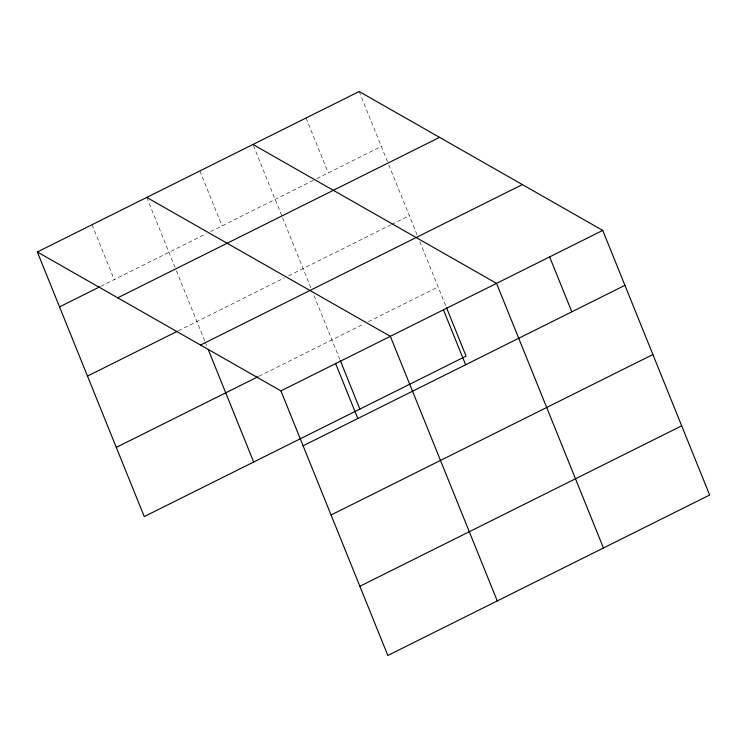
<?xml version="1.0" encoding="UTF-8"?>
<svg xmlns="http://www.w3.org/2000/svg" width="747" height="747" viewBox="0 0 747 747"><rect width="100%" height="100%" fill="white"/><g stroke="black" fill="none" stroke-linecap="round" stroke-linejoin="round"><path stroke-width="0.56" stroke-dasharray="3.73 2.8" d="M100.826 286.297L206.443 233.643M210.607 231.57L315.766 179.14M316.803 178.617L381.353 146.431M178.337 330.79L284.374 277.921M288.538 275.848L390.578 224.978M391.615 224.455L409.319 215.631M259.032 376.217L364.2 323.787M368.364 321.705L438.115 286.923M359.167 91.517L388.347 163.733M388.785 164.816L417.171 235.072M419.786 241.552L445.987 306.391M306.074 117.998L328.26 172.912M253.401 145.544L282.142 216.686M282.581 217.76L310.967 288.025M314.029 295.588L339.782 359.335M199.869 170.942L222.055 225.855M146.767 197.423L175.947 269.63M176.385 270.713L204.771 340.977M205.21 342.051L206.947 346.375M92.058 224.698L114.244 279.611"/><path stroke-width="1.12" d="M37.35 251.972L359.167 91.517L602.745 230.421L709.65 495.028L387.833 655.483L280.919 390.877L37.35 251.972L144.255 516.579L466.081 356.123L446.417 307.465M59.536 306.886L99.79 286.811M117.727 297.81L439.553 137.355M87.492 376.086L177.3 331.313M200.541 345.039L522.368 184.584M116.299 447.378L257.995 376.731M280.919 390.877L602.745 230.421M303.105 445.791L624.931 285.335M331.07 514.991L652.887 354.536M359.867 586.283L681.694 425.827M252.972 144.47L496.54 283.374L603.445 547.981M146.767 197.423L390.345 336.318L497.25 600.924M549.643 256.903L571.828 311.807M443.438 309.846L465.624 364.76M340.221 360.418L359.877 409.076M335.636 363.602L357.822 418.516M208.264 349.615L253.672 462.019"/></g></svg>
